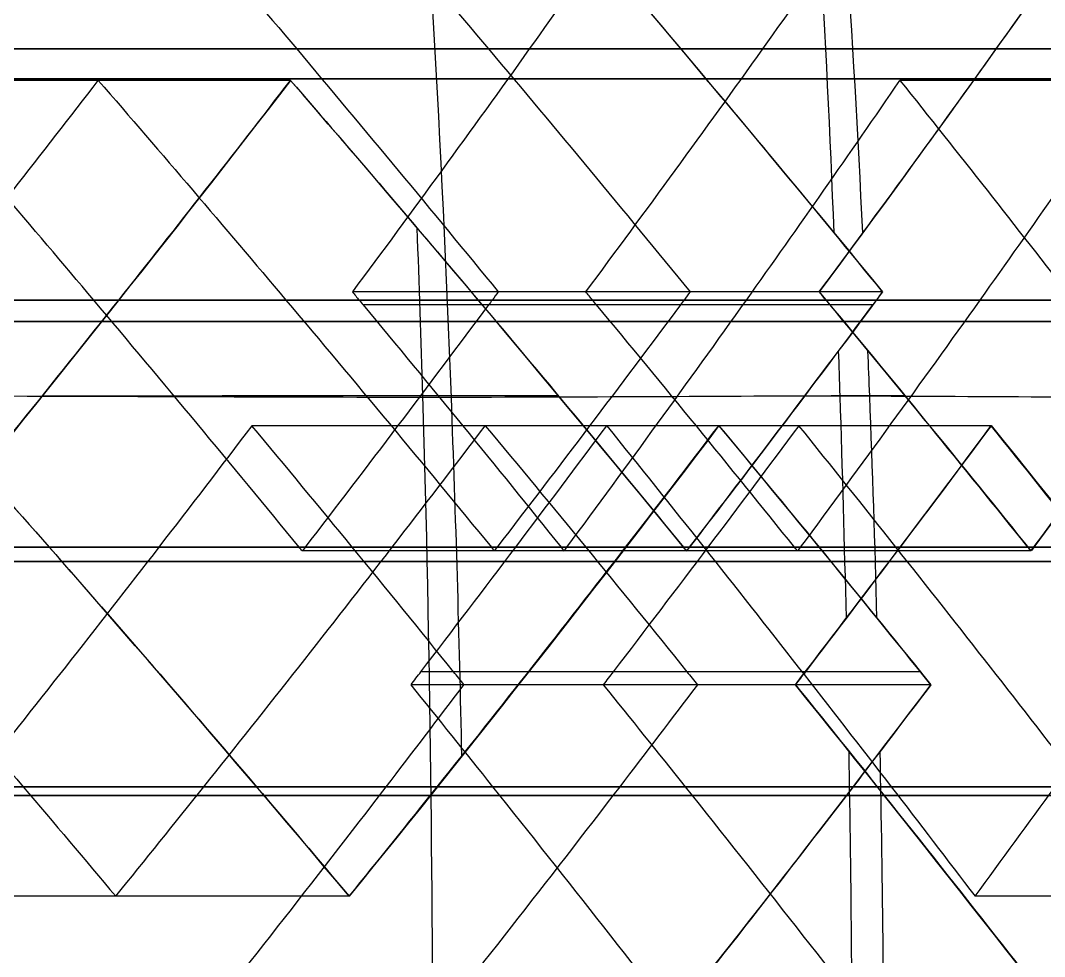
# Model space of a CAD drawing. Header units: millimetres. Extents: x -184 to 184, y -148 to 146.
# Drawn here: x 65.21 to 79.29, y 1.73 to 14.6 of the extents above; entities that cross this region are included whole.
import ezdxf

# ---------------------------------------------------------------- set-up
doc = ezdxf.new("R2010")
doc.units = ezdxf.units.MM
doc.header["$MEASUREMENT"] = 0
doc.layers.add('Tyre', color=7, linetype='Continuous', true_color=0x000000)

msp = doc.modelspace()

# ---------------------------------------------------------------- linework, layer by layer
at = {"layer": 'Tyre'}
for p, q in [((74.293, 14.206, 109.842), (69.01, 14.206, 101.155)), ((78.623, 14.206, -106.786), (72.207, 14.206, -98.899)), ((68.925, 13.774, 113.34), (63.643, 13.774, 104.653)), ((83.717, 13.774, -102.9), (77.3, 13.774, -95.013)), ((76.191, 10.867, -108.861), (69.775, 10.867, -100.974)), ((77.062, 10.867, 108.246), (71.78, 10.867, 99.559)), ((66.565, 10.755, 115.021), (61.282, 10.755, 106.334)), ((71.503, 10.755, 112.018), (66.22, 10.755, 103.331)), ((76.284, 10.755, -108.806), (69.868, 10.755, -100.919)), ((76.979, 10.755, 108.315), (71.697, 10.755, 99.628)), ((81.607, 10.755, -104.886), (75.191, 10.755, -96.999)), ((76.34, 10.688, -108.772), (69.923, 10.688, -100.886)), ((76.929, 10.688, 108.356), (71.647, 10.688, 99.669)), ((74.81, 9.028, -109.952), (68.394, 9.028, -102.065)), ((78.553, 9.028, 107.31), (73.27, 9.028, 98.623)), ((65.608, 7.358, -115.728), (59.192, 7.358, -107.841)), ((73.531, 7.358, -110.913), (67.115, 7.358, -103.026)), ((74.326, 7.358, 110.402), (69.044, 7.358, 101.715)), ((74.409, 7.358, 110.346), (69.126, 7.358, 101.659)), ((76.191, 7.358, -109.115), (69.774, 7.358, -101.228)), ((77.302, 7.358, 108.33), (72.02, 7.358, 99.643)), ((79.059, 7.358, -107.064), (72.643, 7.358, -99.177)), ((79.139, 7.358, -107.005), (72.723, 7.358, -99.118)), ((79.887, 7.358, 106.427), (74.605, 7.358, 97.74)), ((74.369, 7.306, 110.376), (69.086, 7.306, 101.689)), ((79.101, 7.306, -107.036), (72.684, 7.306, -99.15)), ((76.001, 5.646, 109.343), (70.718, 5.646, 100.656)), ((77.581, 5.646, -108.228), (71.165, 5.646, -100.341)), ((75.864, 5.467, 109.447), (70.581, 5.467, 100.76)), ((77.725, 5.467, -108.133), (71.309, 5.467, -100.247)), ((68.458, 4.065, -114.237), (62.042, 4.065, -106.35)), ((70.943, 4.065, -112.726), (64.526, 4.065, -104.84)), ((76.657, 4.065, -108.948), (70.241, 4.065, -101.062)), ((76.989, 4.065, 108.714), (71.706, 4.065, 100.027)), ((82.463, 4.065, 104.595), (77.18, 4.065, 95.908)), ((69.731, 2.56, -113.519), (63.315, 2.56, -105.633)), ((83.615, 2.56, 103.718), (78.333, 2.56, 95.032))]:
    msp.add_line(p, q, dxfattribs=at)
at = {"layer": 'Tyre', "extrusion": (0, 1, 0)}
for centre, radius in [((-0.002, 0, 14.206), 128.204), ((-0.002, 0, 13.797), 124.225), ((-0.002, 0, 10.755), 128.486), ((-0.002, 0, 10.46), 124.497), ((-0.002, 0, 7.358), 128.687), ((-0.002, 0, 7.163), 124.692), ((-0.002, 0, 4.065), 128.817), ((-0.002, 0, 3.943), 124.819)]:
    msp.add_circle(centre, radius, dxfattribs=at)
at = {"layer": 'Tyre'}
msp.add_rational_spline([(124.908, -1), (124.899, 0.648), (124.852, 3.37), (124.703, 7.19), (124.51, 10.476), (124.241, 13.803), (123.885, 17.123), (123.447, 20.287), (122.914, 23.337), (122.382, 25.762), (121.876, 27.676), (121.473, 29.022), (121.019, 30.364), (120.504, 31.689), (119.916, 32.98), (119.282, 34.161), (118.6, 35.23), (117.867, 36.188), (117.08, 37.039), (116.233, 37.786), (115.316, 38.436), (114.316, 38.994), (113.29, 39.429), (112.303, 39.744), (111.37, 39.972), (110.434, 40.151), (109.448, 40.297), (108.053, 40.454), (106.229, 40.583), (104.168, 40.664), (102.469, 40.714), (100.862, 40.765), (98.576, 40.845), (95.534, 40.953), (92.055, 41.027), (88.75, 41.006), (85.989, 40.877), (83.68, 40.669), (81.135, 40.355), (78.503, 39.914), (75.856, 39.4), (73.023, 38.814), (69.451, 38.037), (65.86, 37.301), (63.547, 36.882), (62.11, 36.639), (60.938, 36.448), (59.572, 36.216), (58.351, 35.988), (57.164, 35.736), (56.018, 35.449), (54.92, 35.119), (53.877, 34.739), (52.894, 34.3), (52.008, 33.814), (51.259, 33.315), (50.623, 32.811), (50.04, 32.273), (49.446, 31.644), (48.829, 30.902), (48.177, 30.029), (47.482, 29.009), (46.733, 27.826), (45.919, 26.462), (45.033, 24.906), (44.425, 23.8), (44.107, 23.214), (43.548, 22.185), (42.425, 21.852), (41.395, 22.411), (40.365, 22.97), (40.033, 24.094), (40.592, 25.123), (40.918, 25.724), (41.546, 26.866), (42.468, 28.485), (43.332, 29.934), (44.151, 31.225), (44.937, 32.377), (45.928, 33.701), (46.949, 34.867), (48.028, 35.859), (48.719, 36.406), (49.341, 36.845), (50.085, 37.323), (51.104, 37.882), (52.367, 38.446), (54.076, 39.07), (56.246, 39.655), (58.964, 40.183), (61.016, 40.511), (62.851, 40.821), (64.209, 41.067), (65.356, 41.291), (65.845, 41.388)], [1, 1, 1, 1, 1, 1, 1, 1, 1, 1, 1, 1, 1, 1, 1, 1, 1, 1, 1, 1, 1, 1, 1, 1, 1, 1, 1, 1, 1, 1, 1, 1, 1, 1, 1, 1, 1, 1, 1, 1, 1, 1, 1, 1, 1, 1, 1, 1, 1, 1, 1, 1, 1, 1, 1, 1, 1, 1, 1, 1, 1, 1, 1, 1, 1, 1, 1, 0.804737854124, 0.804737854124, 1, 0.804737854124, 0.804737854124, 1, 1, 1, 1, 1, 1, 1, 1, 1, 1, 1, 1, 1, 1, 1, 1, 1, 1, 1, 1, 1, 1, 1], degree=3, knots=[108.808161, 108.808161, 108.808161, 108.808161, 113.797806, 117.050963, 120.384493, 123.764065, 127.157029, 130.495748, 133.432543, 136.531448, 138.010553, 139.427952, 140.785725, 142.299625, 143.730997, 145.080211, 146.354941, 147.566982, 148.730546, 149.859582, 150.982584, 152.130155, 153.322278, 154.351013, 155.264868, 156.228395, 157.237577, 158.282271, 160.478196, 162.77302, 164.528358, 165.625496, 167.63875, 171.454833, 174.845134, 178.172394, 181.46365, 183.210579, 185.191777, 189.227557, 191.289376, 193.356007, 197.987497, 202.358965, 204.453946, 205.107121, 206.770472, 208.049456, 209.304378, 210.53038, 211.723419, 212.88081, 214.002049, 215.083552, 216.138252, 217.057687, 217.805612, 218.594294, 219.457372, 220.42327, 221.517158, 222.754637, 224.159674, 225.759065, 227.563848, 229.580823, 229.580823, 229.580823, 232.751771, 232.751771, 232.751771, 235.92272, 235.92272, 235.92272, 237.99271, 239.869536, 241.564302, 243.099876, 244.499475, 245.786993, 248.107402, 249.180378, 250.222553, 250.775012, 251.486183, 252.898229, 254.292224, 255.672174, 258.401626, 261.089395, 264.054222, 264.696193, 266.723908, 268.233507, 268.233507, 268.233507, 268.233507], dxfattribs=at)
for points, knots in [([(71.28, 4.485, -112.504), (71.246, 6.133, -112.464), (71.095, 11.233, -112.288), (70.633, 19.656, -111.774), (69.774, 26.716, -110.639), (69.048, 30.155, -109.724)], [48.246566, 48.246566, 48.246566, 48.246566, 53.199346, 63.599665, 73.908799, 73.908799, 73.908799, 73.908799]), ([(76.396, 11.677, 108.643), (76.287, 14.379, 108.467), (76.081, 18.122, 108.134), (75.77, 21.925, 107.631), (75.672, 22.984, 107.47)], [55.448668, 55.448668, 55.448668, 55.448668, 63.599665, 66.748709, 66.748709, 66.748709, 66.748709]), ([(76.789, 11.677, -108.366), (76.66, 14.379, -108.204), (76.415, 18.122, -107.898), (76.044, 21.925, -107.437), (75.926, 22.984, -107.29)], [55.448668, 55.448668, 55.448668, 55.448668, 63.599665, 66.748709, 66.748709, 66.748709, 66.748709]), ([(66.337, 17.335, 102.524), (67.24, 16.293, 102.09), (68.131, 15.25, 101.633), (69.01, 14.206, 101.155), (69.947, 13.094, 100.646), (70.87, 11.98, 100.113), (71.78, 10.867, 99.559)], [-919.575217, -919.575217, -919.575217, -919.575217, -915.238083, -915.238083, -915.238083, -910.614409, -910.614409, -910.614409, -910.614409]), ([(74.421, 10.867, 103.902), (73.511, 11.98, 104.457), (72.588, 13.094, 104.99), (71.651, 14.206, 105.499), (70.772, 15.25, 105.977), (69.882, 16.293, 106.433), (68.978, 17.335, 106.867)], [910.614409, 910.614409, 910.614409, 910.614409, 915.238083, 915.238083, 915.238083, 919.575217, 919.575217, 919.575217, 919.575217]), ([(74.391, 17.335, -96.838), (73.68, 16.293, -97.544), (72.951, 15.25, -98.231), (72.207, 14.206, -98.899), (71.413, 13.094, -99.611), (70.602, 11.98, -100.302), (69.775, 10.867, -100.974)], [-919.575217, -919.575217, -919.575217, -919.575217, -915.238083, -915.238083, -915.238083, -910.614409, -910.614409, -910.614409, -910.614409]), ([(77.062, 10.867, 108.246), (76.153, 11.98, 108.8), (75.229, 13.094, 109.333), (74.293, 14.206, 109.842), (73.414, 15.25, 110.32), (72.523, 16.293, 110.777), (71.62, 17.335, 111.211)], [910.614409, 910.614409, 910.614409, 910.614409, 915.238083, 915.238083, 915.238083, 919.575217, 919.575217, 919.575217, 919.575217]), ([(72.983, 10.867, -104.917), (73.81, 11.98, -104.246), (74.622, 13.094, -103.554), (75.415, 14.206, -102.842), (76.159, 15.25, -102.174), (76.888, 16.293, -101.488), (77.6, 17.335, -100.782)], [910.614409, 910.614409, 910.614409, 910.614409, 915.238083, 915.238083, 915.238083, 919.575217, 919.575217, 919.575217, 919.575217]), ([(76.191, 10.867, -108.861), (77.018, 11.98, -108.189), (77.83, 13.094, -107.498), (78.623, 14.206, -106.785), (79.368, 15.25, -106.117), (80.096, 16.293, -105.431), (80.808, 17.335, -104.725)], [910.614409, 910.614409, 910.614409, 910.614409, 915.238083, 915.238083, 915.238083, 919.575217, 919.575217, 919.575217, 919.575217]), ([(83.464, 10.867, -90.129), (82.605, 11.984, -90.832), (81.727, 13.097, -91.516), (80.828, 14.206, -92.181), (79.979, 15.254, -92.809), (79.112, 16.297, -93.419), (78.226, 17.335, -94.01)], [-571.634047, -571.634047, -571.634047, -571.634047, -566.910086, -566.910086, -566.910086, -562.448075, -562.448075, -562.448075, -562.448075]), ([(61.148, 7.306, 112.467), (61.162, 7.323, 112.458), (61.176, 7.341, 112.449), (61.191, 7.358, 112.441), (62.115, 8.491, 111.874), (63.026, 9.623, 111.287), (63.924, 10.755, 110.677), (64.722, 11.762, 110.135), (65.509, 12.769, 109.575), (66.284, 13.774, 108.997)], [887.745593, 887.745593, 887.745593, 887.745593, 887.817752, 887.817752, 887.817752, 892.521502, 892.521502, 892.521502, 896.70612, 896.70612, 896.70612, 896.70612]), ([(69.086, 7.306, 101.689), (69.072, 7.323, 101.698), (69.058, 7.341, 101.707), (69.044, 7.358, 101.715), (68.116, 8.491, 102.276), (67.175, 9.623, 102.815), (66.22, 10.755, 103.331), (65.372, 11.762, 103.79), (64.512, 12.769, 104.231), (63.643, 13.774, 104.653)], [-905.666646, -905.666646, -905.666646, -905.666646, -905.594487, -905.594487, -905.594487, -900.890738, -900.890738, -900.890738, -896.70612, -896.70612, -896.70612, -896.70612]), ([(63.789, 7.306, 116.81), (63.803, 7.323, 116.802), (63.818, 7.341, 116.793), (63.832, 7.358, 116.784), (64.756, 8.491, 116.218), (65.668, 9.623, 115.63), (66.565, 10.755, 115.021), (67.364, 11.762, 114.478), (68.151, 12.769, 113.919), (68.925, 13.774, 113.34)], [887.745593, 887.745593, 887.745593, 887.745593, 887.817752, 887.817752, 887.817752, 892.521502, 892.521502, 892.521502, 896.70612, 896.70612, 896.70612, 896.70612]), ([(66.284, 13.774, 108.997), (67.154, 12.769, 108.575), (68.013, 11.762, 108.134), (68.862, 10.755, 107.674), (69.816, 9.623, 107.158), (70.757, 8.491, 106.619), (71.685, 7.358, 106.059), (71.699, 7.341, 106.05), (71.714, 7.323, 106.042), (71.728, 7.306, 106.033)], [896.70612, 896.70612, 896.70612, 896.70612, 900.890738, 900.890738, 900.890738, 905.594487, 905.594487, 905.594487, 905.666646, 905.666646, 905.666646, 905.666646]), ([(68.925, 13.774, 113.34), (69.795, 12.769, 112.918), (70.654, 11.762, 112.477), (71.503, 10.755, 112.018), (72.457, 9.623, 111.501), (73.398, 8.491, 110.962), (74.326, 7.358, 110.402), (74.34, 7.341, 110.393), (74.355, 7.323, 110.385), (74.369, 7.306, 110.376)], [896.70612, 896.70612, 896.70612, 896.70612, 900.890738, 900.890738, 900.890738, 905.594487, 905.594487, 905.594487, 905.666646, 905.666646, 905.666646, 905.666646]), ([(72.684, 7.306, -99.15), (72.697, 7.323, -99.139), (72.71, 7.341, -99.129), (72.723, 7.358, -99.118), (73.562, 8.491, -98.431), (74.385, 9.623, -97.725), (75.191, 10.755, -96.999), (75.908, 11.762, -96.353), (76.611, 12.769, -95.691), (77.3, 13.774, -95.013)], [-905.666646, -905.666646, -905.666646, -905.666646, -905.594487, -905.594487, -905.594487, -900.890738, -900.890738, -900.890738, -896.70612, -896.70612, -896.70612, -896.70612]), ([(80.508, 13.774, -98.956), (79.82, 12.769, -99.635), (79.116, 11.762, -100.296), (78.399, 10.755, -100.942), (77.593, 9.623, -101.668), (76.77, 8.491, -102.375), (75.931, 7.358, -103.061), (75.918, 7.341, -103.072), (75.906, 7.323, -103.083), (75.893, 7.306, -103.093)], [896.70612, 896.70612, 896.70612, 896.70612, 900.890738, 900.890738, 900.890738, 905.594487, 905.594487, 905.594487, 905.666646, 905.666646, 905.666646, 905.666646]), ([(77.3, 13.774, -95.013), (78.104, 12.769, -94.476), (78.896, 11.762, -93.922), (79.674, 10.755, -93.352), (80.549, 9.623, -92.71), (81.408, 8.491, -92.048), (82.251, 7.358, -91.367), (82.264, 7.341, -91.356), (82.277, 7.323, -91.346), (82.29, 7.306, -91.335)], [-896.70612, -896.70612, -896.70612, -896.70612, -892.521502, -892.521502, -892.521502, -887.817752, -887.817752, -887.817752, -887.745593, -887.745593, -887.745593, -887.745593]), ([(83.717, 13.774, -102.9), (83.028, 12.769, -103.578), (82.324, 11.762, -104.24), (81.607, 10.755, -104.886), (80.801, 9.623, -105.612), (79.978, 8.491, -106.318), (79.139, 7.358, -107.005), (79.126, 7.341, -107.015), (79.114, 7.323, -107.026), (79.101, 7.306, -107.036)], [896.70612, 896.70612, 896.70612, 896.70612, 900.890738, 900.890738, 900.890738, 905.594487, 905.594487, 905.594487, 905.666646, 905.666646, 905.666646, 905.666646]), ([(70.665, -13.749, 112.468), (70.696, -12.954, 112.519), (70.839, -8.694, 112.768), (70.92, -0.961, 112.979), (70.841, 6.745, 112.769), (70.696, 10.979, 112.519), (70.666, 11.747, 112.469)], [30.013322, 30.013322, 30.013322, 30.013322, 32.39871, 42.799028, 53.199346, 55.50591, 55.50591, 55.50591, 55.50591]), ([(71.78, 10.867, 99.559), (71.752, 10.83, 99.582), (71.724, 10.792, 99.605), (71.697, 10.755, 99.628), (71.68, 10.733, 99.642), (71.663, 10.71, 99.655), (71.647, 10.688, 99.669), (70.821, 9.58, 100.353), (69.98, 8.469, 101.016), (69.126, 7.358, 101.659), (69.113, 7.341, 101.669), (69.1, 7.323, 101.679), (69.086, 7.306, 101.689)], [-910.614409, -910.614409, -910.614409, -910.614409, -910.458931, -910.458931, -910.458931, -910.365415, -910.365415, -910.365415, -905.738975, -905.738975, -905.738975, -905.666646, -905.666646, -905.666646, -905.666646]), ([(69.775, 10.867, -100.974), (69.806, 10.83, -100.956), (69.837, 10.792, -100.937), (69.868, 10.755, -100.919), (69.886, 10.733, -100.908), (69.905, 10.71, -100.897), (69.923, 10.688, -100.886), (70.844, 9.58, -100.336), (71.751, 8.469, -99.766), (72.643, 7.358, -99.177), (72.657, 7.341, -99.168), (72.67, 7.323, -99.159), (72.684, 7.306, -99.15)], [-910.614409, -910.614409, -910.614409, -910.614409, -910.458931, -910.458931, -910.458931, -910.365415, -910.365415, -910.365415, -905.738975, -905.738975, -905.738975, -905.666646, -905.666646, -905.666646, -905.666646]), ([(71.728, 7.306, 106.033), (71.741, 7.323, 106.023), (71.754, 7.341, 106.013), (71.768, 7.358, 106.003), (72.622, 8.469, 105.36), (73.462, 9.58, 104.696), (74.288, 10.688, 104.013), (74.305, 10.71, 103.999), (74.321, 10.733, 103.985), (74.338, 10.755, 103.971), (74.366, 10.792, 103.948), (74.394, 10.83, 103.925), (74.421, 10.867, 103.902)], [905.666646, 905.666646, 905.666646, 905.666646, 905.738975, 905.738975, 905.738975, 910.365415, 910.365415, 910.365415, 910.458931, 910.458931, 910.458931, 910.614409, 910.614409, 910.614409, 910.614409]), ([(75.893, 7.306, -103.093), (75.879, 7.323, -103.102), (75.865, 7.341, -103.111), (75.851, 7.358, -103.121), (74.959, 8.469, -103.71), (74.053, 9.58, -104.28), (73.132, 10.688, -104.829), (73.113, 10.71, -104.84), (73.094, 10.733, -104.851), (73.076, 10.755, -104.862), (73.045, 10.792, -104.881), (73.014, 10.83, -104.899), (72.983, 10.867, -104.917)], [905.666646, 905.666646, 905.666646, 905.666646, 905.738975, 905.738975, 905.738975, 910.365415, 910.365415, 910.365415, 910.458931, 910.458931, 910.458931, 910.614409, 910.614409, 910.614409, 910.614409]), ([(74.369, 7.306, 110.376), (74.382, 7.323, 110.366), (74.396, 7.341, 110.356), (74.409, 7.358, 110.346), (75.263, 8.469, 109.703), (76.103, 9.579, 109.04), (76.929, 10.688, 108.356), (76.946, 10.71, 108.342), (76.963, 10.733, 108.328), (76.979, 10.755, 108.315), (77.007, 10.792, 108.292), (77.035, 10.83, 108.269), (77.062, 10.867, 108.246)], [905.666646, 905.666646, 905.666646, 905.666646, 905.738975, 905.738975, 905.738975, 910.365415, 910.365415, 910.365415, 910.458931, 910.458931, 910.458931, 910.614409, 910.614409, 910.614409, 910.614409]), ([(79.101, 7.306, -107.036), (79.087, 7.323, -107.045), (79.073, 7.341, -107.055), (79.059, 7.358, -107.064), (78.167, 8.469, -107.653), (77.261, 9.579, -108.223), (76.34, 10.688, -108.772), (76.321, 10.71, -108.783), (76.303, 10.733, -108.794), (76.284, 10.755, -108.805), (76.253, 10.792, -108.824), (76.222, 10.83, -108.842), (76.191, 10.867, -108.861)], [905.666646, 905.666646, 905.666646, 905.666646, 905.738975, 905.738975, 905.738975, 910.365415, 910.365415, 910.365415, 910.458931, 910.458931, 910.458931, 910.614409, 910.614409, 910.614409, 910.614409]), ([(76.564, 6.383, 108.911), (76.54, 7.403, 108.874), (76.506, 8.628, 108.819), (76.465, 9.851, 108.753), (76.457, 10.058, 108.741)], [50.136864, 50.136864, 50.136864, 50.136864, 53.199346, 53.821134, 53.821134, 53.821134, 53.821134]), ([(76.985, 6.383, -108.614), (76.958, 7.403, -108.579), (76.918, 8.628, -108.528), (76.869, 9.851, -108.467), (76.861, 10.058, -108.457)], [50.136864, 50.136864, 50.136864, 50.136864, 53.199346, 53.821134, 53.821134, 53.821134, 53.821134]), ([(77.369, 9.44, -108.144), (77.208, 9.439, -108.259), (75.174, 9.434, -109.704), (71.194, 9.404, -112.386), (65.881, 9.434, -115.501), (62.585, 9.435, -117.248), (61.286, 9.434, -117.91)], [7.386594, 7.386594, 7.386594, 7.386594, 7.979294, 14.867092, 21.754891, 26.053138, 26.053138, 26.053138, 26.053138]), ([(65.516, 9.439, 115.72), (67.278, 9.441, 114.732), (69.663, 9.441, 113.31), (71.989, 9.442, 111.814), (72.604, 9.442, 111.41)], [-4.98254, -4.98254, -4.98254, -4.98254, 1.091495, 3.297259, 3.297259, 3.297259, 3.297259]), ([(75.993, 9.44, 109.116), (76.155, 9.439, 109.002), (78.198, 9.434, 107.569), (82.058, 9.404, 104.718), (86.772, 9.434, 100.754), (89.522, 9.435, 98.234), (90.58, 9.434, 97.232)], [7.386594, 7.386594, 7.386594, 7.386594, 7.979294, 14.867092, 21.754891, 26.053138, 26.053138, 26.053138, 26.053138]), ([(60.919, 9.028, -112.498), (61.416, 8.472, -112.266), (61.91, 7.915, -112.028), (62.4, 7.358, -111.785), (63.363, 6.263, -111.307), (64.313, 5.165, -110.81), (65.25, 4.065, -110.293), (65.677, 3.564, -110.058), (66.101, 3.062, -109.819), (66.523, 2.56, -109.576)], [583.637199, 583.637199, 583.637199, 583.637199, 585.980748, 585.980748, 585.980748, 590.584816, 590.584816, 590.584816, 592.682117, 592.682117, 592.682117, 592.682117]), ([(68.394, 9.028, -102.065), (67.971, 8.472, -102.39), (67.545, 7.915, -102.711), (67.115, 7.358, -103.026), (66.266, 6.259, -103.649), (65.403, 5.162, -104.253), (64.526, 4.065, -104.84), (64.125, 3.563, -105.108), (63.721, 3.061, -105.372), (63.315, 2.56, -105.633)], [-601.648115, -601.648115, -601.648115, -601.648115, -599.334927, -599.334927, -599.334927, -594.77019, -594.77019, -594.77019, -592.682117, -592.682117, -592.682117, -592.682117]), ([(64.127, 9.028, -116.442), (64.624, 8.472, -116.209), (65.118, 7.915, -115.971), (65.608, 7.358, -115.728), (66.571, 6.263, -115.25), (67.521, 5.165, -114.753), (68.458, 4.065, -114.236), (68.885, 3.564, -114.001), (69.309, 3.062, -113.762), (69.731, 2.56, -113.519)], [583.637199, 583.637199, 583.637199, 583.637199, 585.980748, 585.980748, 585.980748, 590.584816, 590.584816, 590.584816, 592.682117, 592.682117, 592.682117, 592.682117]), ([(66.523, 2.56, -109.576), (66.93, 3.061, -109.315), (67.333, 3.563, -109.051), (67.734, 4.065, -108.783), (68.611, 5.162, -108.197), (69.474, 6.259, -107.593), (70.323, 7.358, -106.97), (70.753, 7.915, -106.654), (71.18, 8.472, -106.334), (71.602, 9.028, -106.009)], [592.682117, 592.682117, 592.682117, 592.682117, 594.77019, 594.77019, 594.77019, 599.334927, 599.334927, 599.334927, 601.648115, 601.648115, 601.648115, 601.648115]), ([(71.309, 5.467, -100.247), (71.261, 5.527, -100.278), (71.213, 5.587, -100.31), (71.165, 5.646, -100.341), (70.705, 6.217, -100.642), (70.241, 6.788, -100.938), (69.774, 7.358, -101.228), (69.318, 7.915, -101.512), (68.858, 8.472, -101.791), (68.394, 9.028, -102.065)], [-606.596371, -606.596371, -606.596371, -606.596371, -606.348035, -606.348035, -606.348035, -603.97109, -603.97109, -603.97109, -601.648115, -601.648115, -601.648115, -601.648115]), ([(69.731, 2.56, -113.519), (70.138, 3.061, -113.258), (70.541, 3.563, -112.994), (70.942, 4.065, -112.726), (71.819, 5.162, -112.14), (72.682, 6.259, -111.536), (73.531, 7.358, -110.913), (73.961, 7.915, -110.598), (74.388, 8.472, -110.277), (74.81, 9.028, -109.952)], [592.682117, 592.682117, 592.682117, 592.682117, 594.77019, 594.77019, 594.77019, 599.334927, 599.334927, 599.334927, 601.648115, 601.648115, 601.648115, 601.648115]), ([(70.581, 5.467, 100.76), (70.627, 5.527, 100.726), (70.672, 5.587, 100.691), (70.718, 5.646, 100.656), (71.155, 6.217, 100.324), (71.589, 6.788, 99.986), (72.02, 7.358, 99.643), (72.44, 7.915, 99.308), (72.857, 8.472, 98.968), (73.27, 9.028, 98.623)], [-606.596371, -606.596371, -606.596371, -606.596371, -606.348035, -606.348035, -606.348035, -603.97109, -603.97109, -603.97109, -601.648115, -601.648115, -601.648115, -601.648115]), ([(71.602, 9.028, -106.009), (72.066, 8.472, -105.735), (72.526, 7.915, -105.456), (72.982, 7.358, -105.172), (73.45, 6.788, -104.881), (73.913, 6.217, -104.585), (74.373, 5.646, -104.285), (74.421, 5.587, -104.253), (74.469, 5.527, -104.222), (74.517, 5.467, -104.19)], [601.648115, 601.648115, 601.648115, 601.648115, 603.97109, 603.97109, 603.97109, 606.348035, 606.348035, 606.348035, 606.596371, 606.596371, 606.596371, 606.596371]), ([(75.912, 9.028, 102.967), (75.498, 8.472, 103.312), (75.081, 7.915, 103.652), (74.661, 7.358, 103.987), (74.231, 6.788, 104.33), (73.797, 6.217, 104.667), (73.36, 5.646, 105), (73.314, 5.587, 105.035), (73.268, 5.527, 105.069), (73.222, 5.467, 105.104)], [601.648115, 601.648115, 601.648115, 601.648115, 603.97109, 603.97109, 603.97109, 606.348035, 606.348035, 606.348035, 606.596371, 606.596371, 606.596371, 606.596371]), ([(73.27, 9.028, 98.623), (73.718, 8.472, 98.334), (74.163, 7.915, 98.039), (74.605, 7.358, 97.74), (75.476, 6.259, 97.148), (76.334, 5.162, 96.537), (77.18, 4.065, 95.908), (77.567, 3.563, 95.62), (77.951, 3.061, 95.328), (78.333, 2.56, 95.032)], [-601.648115, -601.648115, -601.648115, -601.648115, -599.334927, -599.334927, -599.334927, -594.77019, -594.77019, -594.77019, -592.682117, -592.682117, -592.682117, -592.682117]), ([(74.81, 9.028, -109.952), (75.274, 8.472, -109.678), (75.734, 7.915, -109.399), (76.191, 7.358, -109.115), (76.658, 6.788, -108.824), (77.121, 6.217, -108.529), (77.581, 5.646, -108.228), (77.629, 5.587, -108.196), (77.677, 5.527, -108.165), (77.725, 5.467, -108.133)], [601.648115, 601.648115, 601.648115, 601.648115, 603.97109, 603.97109, 603.97109, 606.348035, 606.348035, 606.348035, 606.596371, 606.596371, 606.596371, 606.596371]), ([(78.553, 9.028, 107.31), (78.14, 8.472, 107.655), (77.723, 7.915, 107.995), (77.302, 7.358, 108.33), (76.872, 6.788, 108.673), (76.438, 6.217, 109.011), (76.001, 5.646, 109.343), (75.955, 5.587, 109.378), (75.909, 5.527, 109.413), (75.864, 5.467, 109.447)], [601.648115, 601.648115, 601.648115, 601.648115, 603.97109, 603.97109, 603.97109, 606.348035, 606.348035, 606.348035, 606.596371, 606.596371, 606.596371, 606.596371]), ([(80.974, 2.56, 99.375), (80.592, 3.061, 99.671), (80.208, 3.563, 99.963), (79.821, 4.065, 100.251), (78.975, 5.162, 100.881), (78.117, 6.259, 101.492), (77.246, 7.358, 102.083), (76.805, 7.915, 102.383), (76.36, 8.472, 102.677), (75.912, 9.028, 102.967)], [592.682117, 592.682117, 592.682117, 592.682117, 594.77019, 594.77019, 594.77019, 599.334927, 599.334927, 599.334927, 601.648115, 601.648115, 601.648115, 601.648115]), ([(78.333, 2.56, 95.032), (78.703, 3.062, 94.716), (79.07, 3.564, 94.396), (79.435, 4.065, 94.073), (80.235, 5.165, 93.362), (81.022, 6.263, 92.634), (81.795, 7.358, 91.886), (82.188, 7.915, 91.506), (82.577, 8.472, 91.12), (82.963, 9.028, 90.73)], [-592.682117, -592.682117, -592.682117, -592.682117, -590.584816, -590.584816, -590.584816, -585.980748, -585.980748, -585.980748, -583.637199, -583.637199, -583.637199, -583.637199]), ([(83.615, 2.56, 103.718), (83.233, 3.061, 104.014), (82.849, 3.563, 104.306), (82.462, 4.065, 104.594), (81.616, 5.162, 105.224), (80.758, 6.259, 105.835), (79.887, 7.358, 106.427), (79.446, 7.915, 106.726), (79.001, 8.472, 107.021), (78.553, 9.028, 107.31)], [592.682117, 592.682117, 592.682117, 592.682117, 594.77019, 594.77019, 594.77019, 599.334927, 599.334927, 599.334927, 601.648115, 601.648115, 601.648115, 601.648115]), ([(60.254, 5.467, -118.758), (61.182, 4.4, -118.33), (62.1, 3.333, -117.881), (63.942, 1.177, -116.94), (64.864, 0.087, -116.446), (65.786, -1.001, -115.95)], [-373.109176, -373.109176, -373.109176, -373.109176, -368.676402, -368.676402, -364.144796, -364.144796, -364.144796, -364.144796]), ([(67.229, 0.212, -103.202), (68.251, 1.495, -102.513), (69.255, 2.78, -101.799), (70.241, 4.065, -101.062), (70.599, 4.532, -100.793), (70.955, 5, -100.522), (71.309, 5.467, -100.247)], [-613.876934, -613.876934, -613.876934, -613.876934, -608.53853, -608.53853, -608.53853, -606.596371, -606.596371, -606.596371, -606.596371]), ([(74.517, 5.467, -104.19), (74.163, 5, -104.465), (73.807, 4.532, -104.737), (73.449, 4.065, -105.005), (72.464, 2.78, -105.743), (71.459, 1.495, -106.456), (70.437, 0.212, -107.146)], [606.596371, 606.596371, 606.596371, 606.596371, 608.53853, 608.53853, 608.53853, 613.876934, 613.876934, 613.876934, 613.876934]), ([(74.732, 0.212, 97.906), (73.74, 1.495, 98.638), (72.731, 2.78, 99.346), (71.706, 4.065, 100.027), (71.333, 4.532, 100.275), (70.958, 5, 100.519), (70.581, 5.467, 100.76)], [-613.876934, -613.876934, -613.876934, -613.876934, -608.53853, -608.53853, -608.53853, -606.596371, -606.596371, -606.596371, -606.596371]), ([(73.222, 5.467, 105.104), (73.6, 5, 104.863), (73.975, 4.532, 104.618), (74.348, 4.065, 104.371), (75.373, 2.78, 103.689), (76.381, 1.495, 102.982), (77.373, 0.212, 102.25)], [606.596371, 606.596371, 606.596371, 606.596371, 608.53853, 608.53853, 608.53853, 613.876934, 613.876934, 613.876934, 613.876934]), ([(77.725, 5.467, -108.133), (77.371, 5, -108.408), (77.015, 4.532, -108.68), (76.657, 4.065, -108.948), (75.672, 2.78, -109.686), (74.667, 1.495, -110.4), (73.645, 0.212, -111.089)], [606.596371, 606.596371, 606.596371, 606.596371, 608.53853, 608.53853, 608.53853, 613.876934, 613.876934, 613.876934, 613.876934]), ([(75.864, 5.467, 109.447), (76.241, 5, 109.206), (76.616, 4.532, 108.962), (76.989, 4.065, 108.714), (78.014, 2.78, 108.033), (79.023, 1.495, 107.325), (80.015, 0.212, 106.593)], [606.596371, 606.596371, 606.596371, 606.596371, 608.53853, 608.53853, 608.53853, 613.876934, 613.876934, 613.876934, 613.876934]), ([(76.603, -6.553, 108.973), (76.635, -4.691, 109.024), (76.665, -0.988, 109.071), (76.632, 2.715, 109.021), (76.601, 4.55, 108.97)], [37.215222, 37.215222, 37.215222, 37.215222, 42.799028, 48.303322, 48.303322, 48.303322, 48.303322]), ([(77.031, -6.553, -108.671), (77.068, -4.691, -108.718), (77.102, -0.988, -108.763), (77.065, 2.715, -108.715), (77.028, 4.55, -108.668)], [37.215222, 37.215222, 37.215222, 37.215222, 42.799028, 48.303322, 48.303322, 48.303322, 48.303322])]:
    msp.add_open_spline(points, degree=3, knots=knots, dxfattribs=at)
for points in [[(71.621, 17.335, 111.213), (73.434, 15.24, 110.336), (75.343, 12.965, 109.286), (77.062, 10.867, 108.246)], [(80.809, 17.335, -104.727), (79.376, 15.24, -106.142), (77.747, 12.965, -107.589), (76.191, 10.867, -108.861)], [(68.926, 13.774, 113.342), (67.296, 11.66, 114.554), (65.52, 9.424, 115.755), (63.79, 7.306, 116.812)], [(74.369, 7.306, 110.376), (72.626, 9.434, 111.43), (70.769, 11.651, 112.458), (68.926, 13.774, 113.342)], [(79.101, 7.306, -107.036), (80.678, 9.434, -105.747), (82.268, 11.651, -104.341), (83.718, 13.774, -102.901)], [(77.062, 10.867, 108.246), (76.179, 9.681, 108.977), (75.282, 8.495, 109.688), (74.369, 7.306, 110.376)], [(76.191, 10.867, -108.861), (77.176, 9.681, -108.273), (78.147, 8.495, -107.667), (79.101, 7.306, -107.036)], [(69.731, 2.56, -113.519), (67.912, 4.726, -114.568), (66.046, 6.881, -115.542), (64.129, 9.029, -116.444)], [(74.813, 9.029, -109.956), (73.176, 6.868, -111.221), (71.481, 4.714, -112.404), (69.731, 2.56, -113.519)], [(77.725, 5.467, -108.133), (76.77, 6.656, -108.763), (75.798, 7.843, -109.369), (74.813, 9.029, -109.956)], [(75.864, 5.467, 109.447), (76.776, 6.656, 108.758), (77.673, 7.843, 108.046), (78.556, 9.029, 107.313)], [(78.556, 9.029, 107.313), (80.296, 6.868, 106.195), (81.979, 4.714, 104.994), (83.615, 2.56, 103.718)], [(72.668, -1.001, -111.726), (74.411, 1.152, -110.601), (76.093, 3.308, -109.403), (77.725, 5.467, -108.133)], [(80.942, -1.001, 105.885), (79.298, 1.152, 107.151), (77.607, 3.308, 108.335), (75.864, 5.467, 109.447)]]:
    msp.add_open_spline(points, degree=3, dxfattribs=at)

doc.saveas('drawing.dxf')
